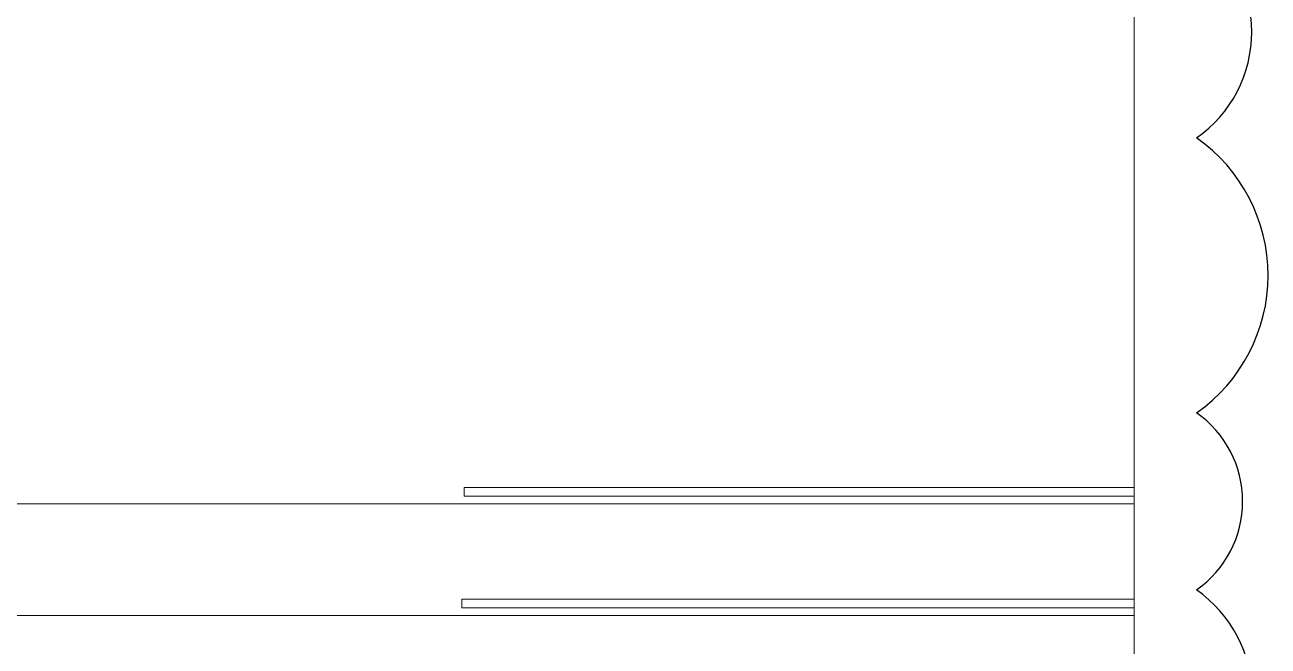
# Model space of a CAD drawing. Header units: metres. Extents: x -232 to 581, y 30 to 789.
# Drawn here: x 230.469 to 231.583, y 662.169 to 662.725 of the extents above; entities that cross this region are included whole.
import ezdxf

# ---------------------------------------------------------------- set-up
doc = ezdxf.new("R2010")
doc.units = ezdxf.units.M
doc.layers.add('A-WALL', color=250, linetype='Continuous', lineweight=20)
doc.layers.add('baños', color=140, linetype='Continuous', lineweight=0)
doc.styles.get("Standard").update_dxf_attribs({"font": 'arial.ttf'})

# ---------------------------------------------------------------- blocks, each defined once
blk = doc.blocks.new('21.11.2025 LN09 2DO NIVEL')
at = {"layer": 'A-WALL', "color": 18, "true_color": 0x000000}
blk.add_line((270.1285, 145.9615), (270.1285, 144.0415), dxfattribs=at)
at = {"layer": 'baños', "color": 18, "true_color": 0x000000}
blk.add_line((269.0285, 144.8515), (270.1285, 144.8515), dxfattribs=at)
blk.add_lwpolyline([(270.1285, 144.866), (269.5264, 144.866), (269.5264, 144.8583), (270.1285, 144.8583)], close=True, dxfattribs=at)
at = {"layer": 'baños', "color": 18, "linetype": 'Continuous', "true_color": 0x000000, "flags": 8}
for tag, p in [('TRADENAME', (265.5139, 159.7825, 0)), ('MODELNUMBER', (265.5139, 159.7825, 0)), ('PRODUCT', (265.5139, 159.7825, 0)), ('MATERIAL', (265.5139, 159.7824, 0)), ('MODELNUMBER', (266.6886, 159.7825, 0)), ('PRODUCT', (266.6886, 159.7825, 0)), ('TRADENAME', (266.6886, 159.7825, 0)), ('MATERIAL', (266.6886, 159.7824, 0))]:
    blk.add_attdef(tag, p, '', height=0.0000254, rotation=180.0001, dxfattribs=at)
blk = doc.blocks.new('20.03.2026 LN 09 SEGUNDO NIVEL ARQ')
at = {"layer": 'A-WALL', "color": 5}
blk.add_line((88.3959, -56.7386), (88.3959, -58.6586), dxfattribs=at)
at = {"layer": 'baños', "color": 5}
blk.add_line((87.0459, -57.7486), (88.3959, -57.7486), dxfattribs=at)
blk.add_lwpolyline([(88.3959, -57.734), (87.7959, -57.734), (87.7959, -57.7418), (88.3959, -57.7418)], close=True, dxfattribs=at)
at = {"layer": 'baños', "color": 5, "linetype": 'Continuous', "flags": 8}
for tag, p in [('MODELNUMBER', (83.7813, -42.9175, 0)), ('MATERIAL', (83.7813, -42.9176, 0)), ('PRODUCT', (83.7813, -42.9176, 0)), ('TRADENAME', (83.7813, -42.9176, 0)), ('MODELNUMBER', (84.956, -42.9175, 0)), ('TRADENAME', (84.956, -42.9176, 0)), ('MATERIAL', (84.956, -42.9176, 0)), ('PRODUCT', (84.956, -42.9176, 0))]:
    blk.add_attdef(tag, p, '', height=0.0000254, rotation=180.0001, dxfattribs=at)
at = {"layer": 'baños', "color": 5, "linetype": 'Continuous'}
for tag, p, rotation in [('TRADENAME', (85.8912, -56.9933), 180.0001), ('MODELNUMBER', (85.8912, -56.9934), 180.0001), ('MATERIAL', (85.8914, -56.9932), 180.0001), ('PRODUCT', (85.8914, -56.9933), 180.0001), ('MODELNUMBER', (86.6008, -56.9934), 179.9999), ('MATERIAL', (86.6008, -56.9932), 179.9999), ('PRODUCT', (86.6008, -56.9933), 179.9999), ('TRADENAME', (86.6008, -56.9933), 179.9999)]:
    blk.add_attdef(tag, p, '', height=0.0000254, rotation=rotation, dxfattribs=at)

msp = doc.modelspace()

# ---------------------------------------------------------------- linework, layer by layer
at = {"color": 6}
msp.add_lwpolyline([(231.5186, 662.0285, 0.520567), (231.5186, 662.2194, 0.520567), (231.5186, 662.3779, 0.520567), (231.5186, 662.624, 0.520567), (231.5186, 662.8139, 0.520567), (231.5186, 663.0208, 0.520567), (231.5186, 663.2267, 0.520567), (231.5186, 663.3665, 0.520567), (231.363, 663.4486, 0.520567), (231.1963, 663.4486, 0.520567), (231.0489, 663.4486, 0.520567), (230.8551, 663.4486, 0.520567), (230.7076, 663.4486, 0.520567), (230.5417, 663.4486, 0.520567), (230.343, 663.4486, 0.520567), (230.1532, 663.4486, 0.520567), (229.9979, 663.4486, 0.520567), (229.8452, 663.4486, 0.520567), (229.6318, 663.4486, 0.520567)], format="xyb", dxfattribs=at)

# ---------------------------------------------------------------- block references
at = {"color": 1}
for name, p in [('20.03.2026 LN 09 SEGUNDO NIVEL ARQ', (143.0668, 720.0451)), ('21.11.2025 LN09 2DO NIVEL', (-38.6658, 517.345))]:
    msp.add_blockref(name, p, dxfattribs=at)

doc.saveas('drawing.dxf')
